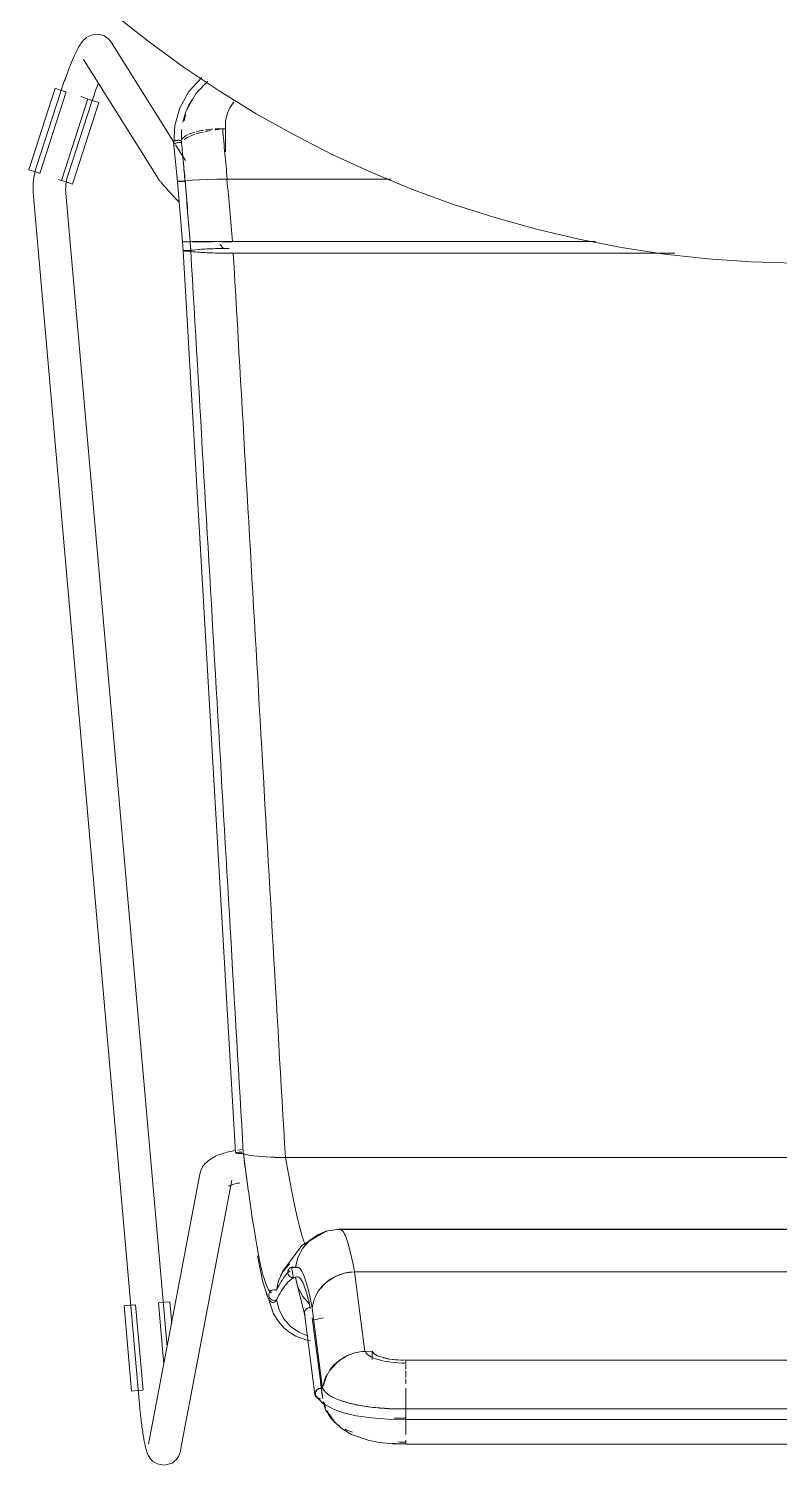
# Model space of a CAD drawing. Header units: millimetres. Extents: x 155927 to 295199, y -4084 to 97293.
# Drawn here: x 224714 to 224990, y 11464 to 11992 of the extents above; entities that cross this region are included whole.
import ezdxf

# ---------------------------------------------------------------- set-up
doc = ezdxf.new("R2010")
doc.units = ezdxf.units.MM
doc.header["$MEASUREMENT"] = 0
doc.layers.add('I-FURN', color=8, linetype='CONTINUOUS', lineweight=9)

msp = doc.modelspace()

# ---------------------------------------------------------------- linework, layer by layer
at = {"layer": 'I-FURN'}
for p, q in [((224745.23, 11997.75), (224757.77, 11987.8)), ((224735.08, 11989.09), (224734.45, 11988.57)), ((224735.99, 11989.65), (224735.08, 11989.09)), ((224737.37, 11990.17), (224735.99, 11989.65)), ((224739.35, 11990.35), (224737.37, 11990.17)), ((224741.58, 11989.76), (224739.35, 11990.35)), ((224743.31, 11988.54), (224741.58, 11989.76)), ((224731.15, 11983.5), (224730.91, 11983.01)), ((224731.38, 11983.97), (224731.15, 11983.5)), ((224731.61, 11984.43), (224731.38, 11983.97)), ((224731.84, 11984.87), (224731.61, 11984.43)), ((224732.06, 11985.29), (224731.84, 11984.87)), ((224732.29, 11985.7), (224732.06, 11985.29)), ((224732.53, 11986.1), (224732.29, 11985.7)), ((224732.77, 11986.49), (224732.53, 11986.1)), ((224733.03, 11986.88), (224732.77, 11986.49)), ((224733.31, 11987.27), (224733.03, 11986.88)), ((224733.62, 11987.67), (224733.31, 11987.27)), ((224733.99, 11988.1), (224733.62, 11987.67)), ((224734.45, 11988.57), (224733.99, 11988.1)), ((224743.31, 11988.54), (224744.2, 11987.41)), ((224767.23, 11950.65), (224744.2, 11987.41)), ((224757.77, 11987.8), (224770.69, 11978.36)), ((224728.97, 11978.45), (224728.71, 11977.81)), ((224729.22, 11979.08), (224728.97, 11978.45)), ((224729.47, 11979.69), (224729.22, 11979.08)), ((224729.71, 11980.28), (224729.47, 11979.69)), ((224729.96, 11980.86), (224729.71, 11980.28)), ((224730.2, 11981.42), (224729.96, 11980.86)), ((224730.44, 11981.97), (224730.2, 11981.42)), ((224730.68, 11982.5), (224730.44, 11981.97)), ((224730.91, 11983.01), (224730.68, 11982.5)), ((224734.03, 11981.04), (224761.34, 11937.46)), ((224770.69, 11978.36), (224783.97, 11969.45)), ((224726.93, 11973.01), (224726.68, 11972.28)), ((224727.19, 11973.72), (224726.93, 11973.01)), ((224727.44, 11974.43), (224727.19, 11973.72)), ((224727.7, 11975.13), (224727.44, 11974.43)), ((224727.95, 11975.82), (224727.7, 11975.13)), ((224728.21, 11976.49), (224727.95, 11975.82)), ((224728.46, 11977.16), (224728.21, 11976.49)), ((224728.71, 11977.81), (224728.46, 11977.16)), ((224772.84, 11969.23), (224777.58, 11974.38)), ((224775.52, 11968.65), (224779.79, 11973.12)), ((224713.83, 11940.44), (224723.52, 11970.45)), ((224725.54, 11968.89), (224716.83, 11942.08)), ((224717.87, 11939.13), (224727.56, 11969.14)), ((224723.52, 11970.45), (224725.47, 11969.81)), ((224725.47, 11969.81), (224727.44, 11969.18)), ((224725.69, 11969.35), (224725.54, 11968.89)), ((224725.94, 11970.08), (224725.69, 11969.35)), ((224726.18, 11970.82), (224725.94, 11970.08)), ((224726.43, 11971.55), (224726.18, 11970.82)), ((224726.68, 11972.28), (224726.43, 11971.55)), ((224737.75, 11967.58), (224737.52, 11966.89)), ((224737.99, 11968.26), (224737.75, 11967.58)), ((224738.22, 11968.93), (224737.99, 11968.26)), ((224738.46, 11969.59), (224738.22, 11968.93)), ((224738.69, 11970.25), (224738.46, 11969.59)), ((224738.93, 11970.9), (224738.69, 11970.25)), ((224739.16, 11971.53), (224738.93, 11970.9)), ((224739.4, 11972.16), (224739.16, 11971.53)), ((224769.45, 11963.22), (224772.84, 11969.23)), ((224772.15, 11962.82), (224775.52, 11968.65)), ((224783.97, 11969.45), (224797.61, 11961.08)), ((224735.63, 11966.53), (224725.94, 11936.53)), ((224728.24, 11938.37), (224736.96, 11965.18)), ((224729.99, 11935.22), (224739.67, 11965.23)), ((224735.53, 11966.57), (224733.05, 11967.37)), ((224735.75, 11966.5), (224737.72, 11965.86)), ((224737.06, 11965.51), (224736.96, 11965.18)), ((224737.29, 11966.2), (224737.06, 11965.51)), ((224737.52, 11966.89), (224737.29, 11966.2)), ((224737.72, 11965.86), (224739.67, 11965.23)), ((224767.57, 11956.7), (224769.45, 11963.22)), ((224797.61, 11961.08), (224811.56, 11953.26)), ((224767.29, 11949.79), (224767.57, 11956.7)), ((224785.24, 11955.57), (224786.29, 11955.57)), ((224786.23, 11956.82), (224786.23, 11947.06)), ((224811.56, 11953.26), (224825.82, 11946)), ((224767.16, 11950.68), (224768.59, 11936.19)), ((224771.51, 11943.83), (224767.84, 11949.68)), ((224716.83, 11942.08), (224716.5, 11940.98)), ((224825.82, 11946), (224840.36, 11939.32)), ((224715.78, 11939.81), (224713.83, 11940.44)), ((224715.62, 11936.51), (224715.51, 11935.37)), ((224715.77, 11937.64), (224715.62, 11936.51)), ((224715.97, 11938.76), (224715.77, 11937.64)), ((224717.75, 11939.17), (224715.78, 11939.81)), ((224716.21, 11939.88), (224715.97, 11938.76)), ((224716.5, 11940.98), (224716.21, 11939.88)), ((224725.84, 11936.56), (224724.68, 11936.94)), ((224728.03, 11935.85), (224726.06, 11936.49)), ((224727.63, 11935.77), (224727.74, 11936.42)), ((224727.74, 11936.42), (224727.88, 11937.07)), ((224727.88, 11937.07), (224728.04, 11937.71)), ((224729.99, 11935.22), (224728.03, 11935.85)), ((224728.04, 11937.71), (224728.23, 11938.34)), ((224728.23, 11938.34), (224728.24, 11938.37)), ((224761.34, 11937.46), (224761.55, 11937.13)), ((224761.55, 11937.13), (224761.74, 11936.88)), ((224761.74, 11936.88), (224761.91, 11936.65)), ((224761.91, 11936.65), (224762.08, 11936.43)), ((224762.08, 11936.43), (224762.26, 11936.2)), ((224762.26, 11936.2), (224762.45, 11935.97)), ((224762.45, 11935.97), (224762.65, 11935.73)), ((224768.59, 11936.19), (224768.66, 11936.22)), ((224768.65, 11936.22), (224768.59, 11936.19)), ((224768.59, 11936.19), (224770.41, 11913.99)), ((224768.59, 11936.19), (224768.65, 11936.17)), ((224768.65, 11936.17), (224768.59, 11936.19)), ((224768.84, 11936.24), (224768.65, 11936.22)), ((224768.65, 11936.17), (224768.84, 11936.14)), ((224768.84, 11936.14), (224768.65, 11936.17)), ((224769.14, 11936.26), (224768.84, 11936.24)), ((224768.84, 11936.14), (224769.13, 11936.12)), ((224769.13, 11936.12), (224768.84, 11936.14)), ((224768.85, 11936.24), (224769.15, 11936.26)), ((224769.13, 11936.12), (224769.51, 11936.1)), ((224769.52, 11936.1), (224769.13, 11936.12)), ((224769.52, 11936.28), (224769.14, 11936.26)), ((224769.15, 11936.26), (224769.53, 11936.28)), ((224769.51, 11936.1), (224769.96, 11936.09)), ((224769.98, 11936.29), (224769.52, 11936.28)), ((224769.97, 11936.09), (224769.52, 11936.1)), ((224769.53, 11936.28), (224769.98, 11936.29)), ((224769.96, 11936.09), (224770.45, 11936.09)), ((224770.46, 11936.09), (224769.97, 11936.09)), ((224770.47, 11936.29), (224769.98, 11936.29)), ((224769.98, 11936.29), (224770.47, 11936.29)), ((224770.97, 11936.29), (224770.47, 11936.29)), ((224770.47, 11936.29), (224770.97, 11936.29)), ((224770.95, 11936.09), (224771.42, 11936.1)), ((224771.43, 11936.1), (224770.95, 11936.09)), ((224771.44, 11936.28), (224770.97, 11936.29)), ((224770.97, 11936.29), (224771.44, 11936.28)), ((224771.44, 11936.28), (224772.32, 11936.48)), ((224772.33, 11936.48), (224771.44, 11936.28)), ((224774.06, 11936.66), (224772.33, 11936.48)), ((224772.33, 11936.48), (224774.04, 11936.65)), ((224776.54, 11936.81), (224774.06, 11936.66)), ((224774.06, 11936.66), (224776.5, 11936.8)), ((224776.54, 11936.81), (224779.57, 11936.92)), ((224779.64, 11936.92), (224776.54, 11936.81)), ((224779.64, 11936.92), (224783.08, 11936.99)), ((224783.08, 11936.99), (224779.64, 11936.92)), ((224786.94, 11937.02), (224783.17, 11937)), ((224783.17, 11936.99), (224786.82, 11937.02)), ((224786.82, 11937.02), (224847.05, 11937.02)), ((224847.05, 11937.02), (224786.94, 11937.02)), ((224840.36, 11939.32), (224855.15, 11933.23)), ((224715.45, 11934.23), (224715.43, 11933.09)), ((224715.43, 11933.09), (224715.46, 11931.95)), ((224715.51, 11935.37), (224715.45, 11934.23)), ((224715.46, 11931.95), (224715.54, 11930.81)), ((224715.54, 11930.81), (224715.54, 11930.76)), ((224715.55, 11930.76), (224754.49, 11487.43)), ((224727.43, 11933.13), (224727.44, 11933.79)), ((224727.45, 11932.47), (224727.43, 11933.13)), ((224727.44, 11933.79), (224727.48, 11934.45)), ((224727.5, 11931.81), (224727.45, 11932.47)), ((224727.48, 11934.45), (224727.54, 11935.11)), ((224764.79, 11507.3), (224727.5, 11931.81)), ((224727.54, 11935.11), (224727.63, 11935.77)), ((224762.65, 11935.73), (224762.87, 11935.48)), ((224762.87, 11935.48), (224763.1, 11935.21)), ((224763.1, 11935.21), (224763.34, 11934.93)), ((224763.34, 11934.93), (224763.6, 11934.64)), ((224763.6, 11934.64), (224763.87, 11934.33)), ((224763.87, 11934.33), (224764.16, 11934.01)), ((224764.16, 11934.01), (224764.46, 11933.67)), ((224764.46, 11933.67), (224764.78, 11933.32)), ((224764.78, 11933.32), (224765.11, 11932.96)), ((224765.11, 11932.96), (224765.45, 11932.58)), ((224765.45, 11932.58), (224765.8, 11932.19)), ((224765.8, 11932.19), (224766.17, 11931.79)), ((224766.17, 11931.79), (224766.55, 11931.37)), ((224766.55, 11931.37), (224766.94, 11930.95)), ((224766.94, 11930.95), (224767.35, 11930.51)), ((224855.15, 11933.23), (224870.18, 11927.73)), ((224767.35, 11930.51), (224767.76, 11930.07)), ((224767.76, 11930.07), (224768.18, 11929.61)), ((224768.18, 11929.61), (224768.62, 11929.15)), ((224768.62, 11929.15), (224769.06, 11928.68)), ((224870.18, 11927.73), (224885.41, 11922.84)), ((224885.41, 11922.84), (224900.82, 11918.56)), ((224900.82, 11918.56), (224916.4, 11914.9)), ((224916.4, 11914.9), (224932.11, 11911.86)), ((224770.48, 11913.99), (224770.41, 11913.99)), ((224770.41, 11913.99), (224770.48, 11913.99)), ((224770.68, 11910.63), (224770.42, 11913.99)), ((224770.49, 11913.99), (224770.42, 11913.99)), ((224770.42, 11913.99), (224770.48, 11913.99)), ((224770.67, 11913.99), (224770.96, 11914)), ((224770.96, 11914), (224770.67, 11913.99)), ((224770.76, 11910.66), (224770.69, 11910.63)), ((224770.69, 11910.63), (224789.98, 11578.72)), ((224770.69, 11910.63), (224770.76, 11910.6)), ((224770.95, 11910.69), (224770.76, 11910.66)), ((224770.76, 11910.6), (224770.94, 11910.58)), ((224770.94, 11910.58), (224771.24, 11910.55)), ((224771.24, 11910.71), (224770.95, 11910.69)), ((224770.96, 11914), (224771.35, 11914)), ((224771.34, 11914), (224770.96, 11914)), ((224771.35, 11913.98), (224770.97, 11913.98)), ((224770.97, 11913.98), (224771.35, 11913.98)), ((224771.62, 11910.73), (224771.24, 11910.71)), ((224771.24, 11910.55), (224771.62, 11910.54)), ((224771.79, 11914), (224771.34, 11914)), ((224771.35, 11914), (224771.8, 11914)), ((224771.8, 11913.98), (224771.35, 11913.98)), ((224771.35, 11913.98), (224771.8, 11913.98)), ((224772.08, 11910.74), (224771.62, 11910.73)), ((224771.62, 11910.54), (224772.07, 11910.53)), ((224772.28, 11914), (224771.79, 11914)), ((224771.8, 11914), (224772.29, 11914)), ((224772.29, 11913.98), (224771.8, 11913.98)), ((224771.8, 11913.98), (224772.29, 11913.98)), ((224772.07, 11910.53), (224772.56, 11910.52)), ((224772.57, 11910.74), (224772.08, 11910.74)), ((224772.78, 11914), (224772.28, 11914)), ((224772.29, 11914), (224772.78, 11914)), ((224772.79, 11913.98), (224772.29, 11913.98)), ((224772.29, 11913.98), (224772.79, 11913.98)), ((224772.56, 11910.52), (224773.05, 11910.52)), ((224773.06, 11910.74), (224772.57, 11910.74)), ((224772.78, 11914), (224773.25, 11914)), ((224773.25, 11914), (224772.78, 11914)), ((224773.26, 11913.98), (224772.79, 11913.98)), ((224772.79, 11913.98), (224773.26, 11913.98)), ((224773.05, 11910.52), (224773.52, 11910.53)), ((224773.53, 11910.73), (224773.06, 11910.74)), ((224773.25, 11914), (224774.14, 11914.01)), ((224774.14, 11914.01), (224773.25, 11914)), ((224773.52, 11910.53), (224774.41, 11910.32)), ((224774.43, 11910.94), (224773.53, 11910.73)), ((224774.14, 11914.01), (224775.89, 11914.03)), ((224775.89, 11914.03), (224774.14, 11914.01)), ((224774.15, 11913.97), (224775.91, 11913.95)), ((224775.91, 11913.95), (224774.16, 11913.97)), ((224774.41, 11910.32), (224776.16, 11910.13)), ((224776.18, 11911.13), (224774.43, 11910.94)), ((224775.89, 11914.03), (224778.39, 11914.04)), ((224778.39, 11914.04), (224775.89, 11914.03)), ((224778.41, 11913.94), (224775.91, 11913.95)), ((224775.91, 11913.95), (224778.4, 11913.94)), ((224776.16, 11910.13), (224778.66, 11909.97)), ((224778.68, 11911.3), (224776.18, 11911.13)), ((224778.39, 11914.04), (224781.52, 11914.05)), ((224781.52, 11914.05), (224778.39, 11914.04)), ((224778.4, 11913.94), (224781.53, 11913.93)), ((224781.53, 11913.93), (224778.41, 11913.94)), ((224778.66, 11909.97), (224781.79, 11909.84)), ((224781.8, 11911.42), (224778.68, 11911.3)), ((224785.09, 11914.05), (224781.52, 11914.05)), ((224781.53, 11914.05), (224785.09, 11914.05)), ((224781.79, 11909.84), (224785.36, 11909.76)), ((224785.35, 11911.5), (224781.8, 11911.42)), ((224784.18, 11912.91), (224785.65, 11911.38)), ((224785.09, 11914.05), (224788.88, 11914.05)), ((224788.88, 11914.05), (224785.09, 11914.05)), ((224788.87, 11913.93), (224785.09, 11913.93)), ((224785.09, 11913.93), (224788.87, 11913.93)), ((224787.6, 11911.52), (224785.35, 11911.5)), ((224785.36, 11909.76), (224789.14, 11909.74)), ((224788.88, 11914.05), (224922.52, 11914.05)), ((224922.52, 11914.05), (224788.88, 11914.05)), ((224789.14, 11909.74), (224951.74, 11909.74)), ((224951.74, 11909.74), (224789.14, 11909.74)), ((224932.11, 11911.86), (224947.92, 11909.46)), ((224947.92, 11909.46), (224963.83, 11907.69)), ((224963.83, 11907.69), (224979.78, 11906.56)), ((224979.78, 11906.56), (224995.78, 11906.06)), ((224780.42, 11576.21), (224780.96, 11576.56)), ((224780.96, 11576.56), (224781.5, 11576.89)), ((224781.5, 11576.89), (224782.03, 11577.18)), ((224782.03, 11577.18), (224782.59, 11577.45)), ((224782.59, 11577.45), (224783.15, 11577.7)), ((224783.15, 11577.7), (224783.72, 11577.94)), ((224783.72, 11577.94), (224784.3, 11578.16)), ((224784.3, 11578.16), (224784.89, 11578.36)), ((224784.89, 11578.36), (224785.49, 11578.56)), ((224785.49, 11578.56), (224786.11, 11578.74)), ((224786.11, 11578.74), (224786.74, 11578.91)), ((224786.74, 11578.91), (224787.38, 11579.07)), ((224787.38, 11579.07), (224788.04, 11579.23)), ((224788.04, 11579.23), (224788.71, 11579.37)), ((224788.71, 11579.37), (224789.39, 11579.5)), ((224789.39, 11579.5), (224790.08, 11579.63)), ((224790.04, 11578.78), (224789.98, 11578.72)), ((224789.98, 11578.72), (224790.04, 11578.78)), ((224789.98, 11578.72), (224790.05, 11578.67)), ((224790.05, 11578.67), (224789.98, 11578.72)), ((224790.23, 11578.83), (224790.04, 11578.78)), ((224790.04, 11578.78), (224790.22, 11578.83)), ((224790.05, 11578.67), (224790.25, 11578.62)), ((224790.24, 11578.62), (224790.05, 11578.67)), ((224790.22, 11578.83), (224790.51, 11578.87)), ((224790.52, 11578.87), (224790.23, 11578.83)), ((224790.54, 11578.57), (224790.24, 11578.62)), ((224790.25, 11578.62), (224790.54, 11578.58)), ((224790.51, 11578.87), (224790.89, 11578.9)), ((224790.9, 11578.9), (224790.52, 11578.87)), ((224790.54, 11578.58), (224790.93, 11578.54)), ((224790.93, 11578.54), (224790.54, 11578.57)), ((224790.79, 11579.75), (224791.5, 11579.85)), ((224790.89, 11578.9), (224791.34, 11578.93)), ((224791.35, 11578.93), (224790.9, 11578.9)), ((224790.93, 11578.54), (224791.38, 11578.52)), ((224791.38, 11578.52), (224790.93, 11578.54)), ((224791.34, 11578.93), (224791.83, 11578.94)), ((224791.84, 11578.94), (224791.35, 11578.93)), ((224791.38, 11578.52), (224791.88, 11578.51)), ((224791.87, 11578.51), (224791.38, 11578.52)), ((224791.5, 11579.85), (224792.23, 11579.95)), ((224791.83, 11578.94), (224792.33, 11578.93)), ((224792.34, 11578.93), (224791.84, 11578.94)), ((224792.37, 11578.52), (224791.87, 11578.51)), ((224791.88, 11578.51), (224792.37, 11578.52)), ((224792.37, 11578.52), (224792.85, 11578.53)), ((224792.84, 11578.53), (224792.37, 11578.52)), ((224793.75, 11578.13), (224792.84, 11578.53)), ((224792.85, 11578.53), (224793.75, 11578.13)), ((224795.48, 11577.77), (224793.75, 11578.13)), ((224793.75, 11578.13), (224795.49, 11577.77)), ((224797.96, 11577.46), (224795.49, 11577.77)), ((224795.49, 11577.77), (224797.99, 11577.45)), ((224801.04, 11577.22), (224797.99, 11577.45)), ((224797.99, 11577.45), (224801.09, 11577.22)), ((224804.56, 11577.07), (224801.09, 11577.22)), ((224801.09, 11577.22), (224804.63, 11577.06)), ((224808.32, 11577), (224804.62, 11577.06)), ((224804.63, 11577.06), (224808.39, 11577)), ((224808.39, 11577), (225191.79, 11577)), ((225191.79, 11577), (224808.39, 11577)), ((224776.79, 11570.88), (224777.04, 11571.86)), ((224777.04, 11571.86), (224777.41, 11572.76)), ((224777.41, 11572.76), (224777.85, 11573.55)), ((224777.85, 11573.55), (224778.33, 11574.24)), ((224778.33, 11574.24), (224778.84, 11574.83)), ((224778.84, 11574.83), (224779.36, 11575.35)), ((224779.36, 11575.35), (224779.89, 11575.8)), ((224779.89, 11575.8), (224780.42, 11576.21)), ((224776.79, 11570.88), (224757.97, 11471.58)), ((224769.76, 11469.35), (224788.58, 11568.64)), ((224787.36, 11566.41), (224787.38, 11566.43)), ((224787.38, 11566.43), (224787.45, 11566.47)), ((224787.45, 11566.47), (224787.54, 11566.52)), ((224787.54, 11566.52), (224787.69, 11566.59)), ((224787.69, 11566.59), (224787.89, 11566.68)), ((224787.89, 11566.68), (224788.12, 11566.77)), ((224788.12, 11566.77), (224788.39, 11566.88)), ((224788.39, 11566.88), (224788.69, 11566.98)), ((224788.69, 11566.98), (224789.03, 11567.09)), ((224789.03, 11567.09), (224789.39, 11567.2)), ((224789.39, 11567.2), (224789.79, 11567.31)), ((224789.79, 11567.31), (224790.21, 11567.41)), ((224790.21, 11567.41), (224790.66, 11567.52)), ((224790.66, 11567.52), (224791.13, 11567.62)), ((224791.13, 11567.62), (224791.62, 11567.71)), ((224823.91, 11550.03), (224820.34, 11548.67)), ((224820.34, 11548.66), (224823.91, 11550.02)), ((224828.24, 11550.65), (224823.2, 11549.86)), ((224823.91, 11550.02), (224827.7, 11550.5)), ((224827.7, 11550.5), (224823.91, 11550.03)), ((224827.7, 11550.5), (225172.49, 11550.5)), ((225172.49, 11550.5), (224827.7, 11550.5)), ((224867.15, 11550.66), (224828.24, 11550.66)), ((225171.95, 11550.66), (224867.15, 11550.66)), ((224823.05, 11549.79), (224814.4, 11544.67)), ((224817.2, 11546.5), (224814.7, 11543.62)), ((224814.7, 11543.61), (224817.21, 11546.49)), ((224820.34, 11548.67), (224817.2, 11546.5)), ((224817.21, 11546.49), (224820.34, 11548.66)), ((224823.2, 11549.86), (224820.03, 11548.49)), ((224798.09, 11540.81), (224799.99, 11531.15)), ((224814.4, 11544.67), (224807.42, 11535.14)), ((224812.94, 11540.23), (224812.05, 11536.51)), ((224814.7, 11543.62), (224812.94, 11540.23)), ((224812.95, 11540.23), (224814.7, 11543.61)), ((224807.46, 11535.06), (224805.82, 11531.74)), ((224805.83, 11531.73), (224807.48, 11535.06)), ((224807.42, 11535.14), (224806.53, 11533.39)), ((224809.87, 11537.9), (224807.46, 11535.06)), ((224807.48, 11535.06), (224809.87, 11537.9)), ((224809.21, 11534.76), (224809.28, 11535.25)), ((224809.28, 11535.25), (224809.21, 11534.76)), ((224809.28, 11534.27), (224809.21, 11534.76)), ((224809.21, 11534.76), (224809.28, 11534.27)), ((224809.28, 11535.25), (224809.47, 11535.71)), ((224809.46, 11535.71), (224809.28, 11535.25)), ((224809.47, 11533.81), (224809.28, 11534.27)), ((224809.28, 11534.27), (224809.46, 11533.81)), ((224809.76, 11536.11), (224809.46, 11535.71)), ((224809.47, 11535.71), (224809.76, 11536.11)), ((224809.76, 11536.11), (224810.14, 11536.43)), ((224810.14, 11536.43), (224809.76, 11536.11)), ((224810.14, 11536.43), (224810.6, 11536.63)), ((224810.59, 11536.63), (224810.14, 11536.43)), ((224813.12, 11536.53), (224810.24, 11536.48)), ((224810.54, 11536.61), (224811.37, 11532.72)), ((224811.08, 11536.71), (224810.59, 11536.63)), ((224810.6, 11536.63), (224811.09, 11536.71)), ((224811.58, 11536.67), (224811.08, 11536.71)), ((224811.09, 11536.71), (224811.58, 11536.67)), ((224811.58, 11536.67), (224812.05, 11536.51)), ((224812.05, 11536.51), (224811.58, 11536.67)), ((224829.97, 11534.43), (224826.42, 11533.11)), ((224833.74, 11534.9), (224829.97, 11534.43)), ((224837.6, 11505.63), (224833.74, 11534.9)), ((224833.74, 11534.9), (225166.45, 11534.9)), ((225166.45, 11534.9), (224833.74, 11534.9)), ((224799.99, 11531.15), (224803.98, 11519.43)), ((224805.82, 11531.74), (224805.04, 11528.12)), ((224805.04, 11528.12), (224805.83, 11531.73)), ((224809.46, 11533.81), (224809.76, 11533.4)), ((224809.76, 11533.41), (224809.47, 11533.81)), ((224810.14, 11533.09), (224809.76, 11533.41)), ((224809.76, 11533.4), (224810.14, 11533.09)), ((224810.6, 11532.89), (224810.14, 11533.09)), ((224810.14, 11533.09), (224810.59, 11532.89)), ((224810.59, 11532.89), (224811.08, 11532.8)), ((224811.09, 11532.81), (224810.6, 11532.89)), ((224811.08, 11532.8), (224811.58, 11532.84)), ((224811.58, 11532.85), (224811.09, 11532.81)), ((224812.05, 11533.01), (224811.58, 11532.85)), ((224811.58, 11532.84), (224812.05, 11533)), ((224812.05, 11533), (224812.94, 11529.29)), ((224812.41, 11531.16), (224812.08, 11533.02)), ((224815.38, 11519.54), (224812.41, 11531.16)), ((224812.94, 11529.29), (224814.7, 11525.9)), ((224823.31, 11531.03), (224820.82, 11528.29)), ((224826.42, 11533.11), (224823.31, 11531.03)), ((224761.6, 11523.57), (224763.58, 11500.96)), ((224761.72, 11523.58), (224763.79, 11523.76)), ((224763.79, 11523.76), (224765.83, 11523.94)), ((224766.52, 11516.04), (224765.83, 11523.94)), ((224802.27, 11526.83), (224802.22, 11526.34)), ((224802.22, 11526.34), (224802.28, 11526.82)), ((224802.29, 11525.85), (224802.22, 11526.34)), ((224802.22, 11526.34), (224802.29, 11525.85)), ((224802.46, 11527.29), (224802.27, 11526.83)), ((224802.28, 11526.82), (224802.46, 11527.28)), ((224802.49, 11525.4), (224802.29, 11525.85)), ((224802.29, 11525.85), (224802.48, 11525.4)), ((224802.46, 11527.28), (224802.75, 11527.69)), ((224802.75, 11527.69), (224802.46, 11527.29)), ((224802.48, 11525.4), (224802.79, 11525)), ((224802.79, 11525.01), (224802.49, 11525.4)), ((224803.13, 11528.01), (224802.75, 11527.69)), ((224802.75, 11527.69), (224803.13, 11528)), ((224803.18, 11524.7), (224802.79, 11525.01)), ((224802.79, 11525), (224803.17, 11524.7)), ((224803.13, 11528), (224803.58, 11528.21)), ((224803.58, 11528.21), (224803.13, 11528.01)), ((224803.17, 11524.7), (224803.63, 11524.5)), ((224803.63, 11524.51), (224803.18, 11524.7)), ((224803.58, 11528.21), (224804.07, 11528.3)), ((224804.07, 11528.3), (224803.58, 11528.21)), ((224804.12, 11524.43), (224803.63, 11524.51)), ((224803.63, 11524.5), (224804.12, 11524.43)), ((224804.07, 11528.3), (224804.57, 11528.27)), ((224804.57, 11528.27), (224804.07, 11528.3)), ((224804.62, 11524.47), (224804.12, 11524.43)), ((224804.12, 11524.43), (224804.62, 11524.47)), ((224804.57, 11528.27), (224805.04, 11528.12)), ((224805.04, 11528.12), (224804.57, 11528.27)), ((224805.09, 11524.64), (224804.62, 11524.47)), ((224804.62, 11524.47), (224805.09, 11524.64)), ((224805.09, 11524.64), (224806, 11521.01)), ((224814.7, 11525.9), (224817.2, 11523.02)), ((224748.92, 11522.45), (224750.96, 11522.63)), ((224751.68, 11491.04), (224748.92, 11522.45)), ((224750.96, 11522.63), (224753.03, 11522.81)), ((224755.91, 11491.41), (224753.15, 11522.82)), ((224803.98, 11519.43), (224805.79, 11516.61)), ((224806, 11521.01), (224807.74, 11517.69)), ((224815.41, 11520.32), (224815.35, 11519.85)), ((224815.35, 11519.85), (224815.41, 11519.39)), ((224815.36, 11519.62), (224819.22, 11489.84)), ((224815.6, 11520.76), (224815.41, 11520.32)), ((224815.41, 11519.39), (224815.6, 11518.94)), ((224815.9, 11521.15), (224815.6, 11520.76)), ((224816.28, 11521.45), (224815.9, 11521.15)), ((224816.73, 11521.64), (224816.28, 11521.45)), ((224817.22, 11521.72), (224816.73, 11521.64)), ((224817.72, 11521.68), (224817.22, 11521.72)), ((224822.03, 11491.83), (224818.19, 11521.53)), ((224805.79, 11516.61), (224807.79, 11514.36)), ((224807.74, 11517.69), (224810.22, 11514.86)), ((224807.79, 11514.36), (224809.95, 11512.58)), ((224810.22, 11514.86), (224813.3, 11512.69)), ((224818.21, 11517.98), (224822.06, 11488.29)), ((224818.34, 11517.2), (224822.4, 11518)), ((224809.95, 11512.58), (224812.22, 11511.24)), ((224812.22, 11511.24), (224815.82, 11509.95)), ((224813.3, 11512.69), (224816.81, 11511.28)), ((224815.82, 11509.95), (224817.6, 11509.72)), ((224840.31, 11505.69), (224837.6, 11505.63)), ((224840.31, 11505.69), (224840.31, 11502.69)), ((224840.95, 11504.83), (224840.31, 11505.69)), ((224842.3, 11504.05), (224840.95, 11504.83)), ((224844.29, 11503.37), (224842.3, 11504.05)), ((224846.78, 11502.86), (224844.29, 11503.37)), ((224849.63, 11502.55), (224846.78, 11502.86)), ((224852.67, 11502.44), (224849.63, 11502.55)), ((225147.52, 11502.44), (224852.67, 11502.44)), ((224852.67, 11502.38), (225147.52, 11502.38)), ((224852.67, 11499.11), (224852.67, 11500.85)), ((224852.67, 11496.06), (224852.67, 11498.53)), ((224821.9, 11489.48), (224821.28, 11494.25)), ((224852.67, 11493.7), (224852.67, 11495.54)), ((224852.67, 11488.51), (224852.67, 11492.07)), ((224753.72, 11491.22), (224751.68, 11491.04)), ((224755.79, 11491.4), (224753.72, 11491.22)), ((224754.51, 11487.28), (224754.49, 11487.43)), ((224754.57, 11486.52), (224754.51, 11487.28)), ((224822.12, 11486.44), (224819.57, 11489.35)), ((224828, 11487.8), (224831.43, 11486.71)), ((224831.43, 11486.71), (224835.87, 11485.74)), ((224852.67, 11488.32), (224852.67, 11484.51)), ((224852.67, 11484.51), (224852.67, 11488.32)), ((224754.64, 11485.77), (224754.57, 11486.52)), ((224754.72, 11485.03), (224754.64, 11485.77)), ((224754.79, 11484.28), (224754.72, 11485.03)), ((224754.87, 11483.54), (224754.79, 11484.28)), ((224754.94, 11482.81), (224754.87, 11483.54)), ((224755.02, 11482.08), (224754.94, 11482.81)), ((224755.11, 11481.36), (224755.02, 11482.08)), ((224755.19, 11480.66), (224755.11, 11481.36)), ((224826.24, 11484.26), (224822.12, 11486.44)), ((224823.7, 11483.65), (224823.6, 11483.85)), ((224826.38, 11479.76), (224823.7, 11483.65)), ((224829.69, 11483.1), (224826.24, 11484.26)), ((224834.38, 11482), (224829.69, 11483.1)), ((224840.01, 11481.16), (224834.38, 11482)), ((224835.87, 11485.74), (224839.88, 11485.15)), ((224839.88, 11485.15), (224846.44, 11484.61)), ((224846.44, 11484.61), (224852.67, 11484.54)), ((225147.52, 11484.54), (224852.67, 11484.54)), ((224852.67, 11480.58), (224852.67, 11484.53)), ((224852.67, 11484.53), (224852.67, 11484.43)), ((224852.67, 11484.43), (224852.67, 11484.2)), ((224852.67, 11484.2), (224852.67, 11483.87)), ((224852.67, 11483.87), (224852.67, 11483.45)), ((224852.67, 11483.45), (224852.67, 11482.98)), ((224852.67, 11482.98), (224852.67, 11482.48)), ((224852.67, 11482.48), (224852.67, 11481.99)), ((224852.67, 11481.99), (224852.67, 11481.54)), ((224852.67, 11481.54), (224852.67, 11481.15)), ((224755.27, 11479.96), (224755.19, 11480.66)), ((224755.36, 11479.27), (224755.27, 11479.96)), ((224755.45, 11478.59), (224755.36, 11479.27)), ((224755.53, 11477.93), (224755.45, 11478.59)), ((224755.62, 11477.28), (224755.53, 11477.93)), ((224755.71, 11476.65), (224755.62, 11477.28)), ((224755.8, 11476.03), (224755.71, 11476.65)), ((224755.89, 11475.42), (224755.8, 11476.03)), ((224828.85, 11477.46), (224826.38, 11479.76)), ((224832.73, 11475.07), (224828.85, 11477.46)), ((224846.13, 11480.67), (224840.01, 11481.16)), ((224852.67, 11480.57), (224846.13, 11480.67)), ((224852.67, 11481.15), (224852.67, 11480.84)), ((224852.67, 11480.84), (224852.67, 11480.64)), ((224852.67, 11480.82), (224852.67, 11477.79)), ((224852.67, 11477.8), (224852.67, 11480.82)), ((224852.67, 11480.64), (224852.67, 11480.57)), ((224852.67, 11480.57), (225147.52, 11480.57)), ((224852.67, 11475.06), (224852.67, 11477.64)), ((224755.99, 11474.84), (224755.89, 11475.42)), ((224756.08, 11474.27), (224755.99, 11474.84)), ((224756.17, 11473.72), (224756.08, 11474.27)), ((224756.26, 11473.19), (224756.17, 11473.72)), ((224756.36, 11472.67), (224756.26, 11473.19)), ((224756.45, 11472.18), (224756.36, 11472.67)), ((224756.55, 11471.7), (224756.45, 11472.18)), ((224756.65, 11471.24), (224756.55, 11471.7)), ((224756.74, 11470.8), (224756.65, 11471.24)), ((224756.84, 11470.37), (224756.74, 11470.8)), ((224838.78, 11472.95), (224832.73, 11475.07)), ((224842.82, 11472.16), (224838.78, 11472.95)), ((224847.64, 11471.65), (224842.82, 11472.16)), ((224852.67, 11471.54), (224847.64, 11471.65)), ((224852.67, 11471.55), (224852.67, 11473.03)), ((224852.67, 11471.71), (224852.67, 11471.54)), ((224852.67, 11471.54), (225147.52, 11471.54)), ((224756.95, 11469.95), (224756.84, 11470.37)), ((224757.06, 11469.55), (224756.95, 11469.95)), ((224757.17, 11469.16), (224757.06, 11469.55)), ((224757.3, 11468.76), (224757.17, 11469.16)), ((224757.44, 11468.36), (224757.3, 11468.76)), ((224757.61, 11467.93), (224757.44, 11468.36)), ((224757.82, 11467.45), (224757.61, 11467.93)), ((224758.13, 11466.89), (224757.82, 11467.45)), ((224758.6, 11466.19), (224758.13, 11466.89)), ((224759.46, 11465.28), (224758.6, 11466.19)), ((224766.62, 11464.59), (224768.2, 11465.91)), ((224768.2, 11465.91), (224768.95, 11467)), ((224768.95, 11467), (224769.33, 11467.8)), ((224769.33, 11467.8), (224769.54, 11468.42)), ((224769.54, 11468.42), (224769.67, 11468.93)), ((224769.67, 11468.93), (224769.76, 11469.35)), ((224761.11, 11464.24), (224759.46, 11465.28)), ((224763.87, 11463.76), (224761.11, 11464.24)), ((224766.62, 11464.59), (224763.87, 11463.76))]:
    msp.add_line(p, q, dxfattribs=at)
for centre, major_axis, ratio, start_param, end_param in [((224833.87, 11519.84), (-15.78, 0), 0.955139, 4.720632, 5.68731), ((224833.87, 11519.84), (-15.78, 0), 0.955139, 5.929149, 6.170649), ((224833.87, 11519.84), (-15.78, 0), 0.955139, 5.687432, 5.928979), ((224817.31, 11519.85), (-1.96, 0), 0.955139, 4.501447, 6.790779), ((224852.67, 11487.29), (0, -15.75), 0.000004, 3.431839, 3.614078), ((224852.67, 11475.81), (-12.4, 0), 0.287441, 1.332781, 1.570796)]:
    msp.add_ellipse(centre, major_axis=major_axis, ratio=ratio, start_param=start_param, end_param=end_param, dxfattribs=at)
for points, knots in [([(224770.6, 11957.92), (224771.04, 11960), (224772.02, 11962.96), (224773.58, 11965.63), (224774.11, 11966.43)], [-0.8210019, -0.8210019, -0.8210019, -0.8210019, -0.6666667, -0.5975811, -0.5975811, -0.5975811, -0.5975811]), ([(224786.29, 11955.57), (224786.07, 11957.96), (224786.7, 11961.56), (224788.63, 11964.56), (224789.39, 11965.46)], [0, 0, 0, 0, 0.3333333, 0.5, 0.5, 0.5, 0.5]), ([(224767.21, 11950.83), (224767.23, 11950.85), (224767.28, 11950.9), (224767.38, 11950.98), (224767.57, 11951.08), (224767.9, 11951.18), (224768.29, 11951.25), (224768.65, 11951.29), (224769.02, 11951.31), (224769.47, 11951.3), (224769.82, 11951.26), (224770, 11951.24)], [0.5555556, 0.5555556, 0.5555556, 0.5555556, 0.5833333, 0.6180556, 0.6527778, 0.7222222, 0.7916667, 0.8263889, 0.8611111, 0.9305556, 1, 1, 1, 1]), ([(224770.1, 11950.51), (224769.88, 11950.52), (224769.39, 11950.51), (224768.64, 11950.42), (224767.97, 11950.27), (224767.54, 11950.1), (224767.39, 11949.98), (224767.35, 11949.93)], [-1, -1, -1, -1, -0.90625, -0.8125, -0.71875, -0.625, -0.5625, -0.5625, -0.5625, -0.5625]), ([(224770.68, 11910.63), (224770.69, 11910.65), (224770.83, 11910.68), (224771.22, 11910.71), (224771.61, 11910.73), (224772.07, 11910.74), (224772.56, 11910.74), (224773.07, 11910.74), (224773.38, 11910.74), (224773.53, 11910.73)], [-0.5, -0.5, -0.5, -0.5, -0.375, -0.3125, -0.25, -0.1875, -0.125, -0.0625, 0, 0, 0, 0]), ([(224773.52, 11910.53), (224773.3, 11910.53), (224772.81, 11910.52), (224772.18, 11910.52), (224771.71, 11910.53), (224771.3, 11910.55), (224770.85, 11910.58), (224770.69, 11910.61), (224770.68, 11910.63)], [-1, -1, -1, -1, -0.90625, -0.8125, -0.765625, -0.71875, -0.625, -0.501507, -0.501507, -0.501507, -0.501507]), ([(224789.14, 11909.74), (224787.87, 11909.74), (224785.32, 11909.76), (224781.72, 11909.83), (224778.55, 11909.96), (224775.19, 11910.18), (224773.8, 11910.39), (224773.52, 11910.53)], [-1, -1, -1, -1, -0.833333, -0.666667, -0.5, -0.333333, 0, 0, 0, 0]), ([(224773.53, 11910.73), (224773.82, 11910.87), (224775.21, 11911.08), (224778.57, 11911.3), (224781.72, 11911.43), (224784.83, 11911.5), (224786.84, 11911.52), (224787.6, 11911.52)], [-1, -1, -1, -1, -0.6666667, -0.5, -0.3333333, -0.1666667, -0.0664381, -0.0664381, -0.0664381, -0.0664381]), ([(224792.85, 11578.53), (224793.86, 11570.98), (224795.89, 11555.77), (224798.94, 11537.33), (224801.38, 11529.03), (224802.81, 11527.43), (224803.21, 11527.24)], [0, 0, 0, 0, 0.25, 0.5, 0.75, 0.8499412, 0.8499412, 0.8499412, 0.8499412]), ([(224815.69, 11544.73), (224815.21, 11545.88), (224813.75, 11550.12), (224811.31, 11560.84), (224809.37, 11571.62), (224808.39, 11577)], [0.375, 0.375, 0.375, 0.375, 0.5, 0.75, 1, 1, 1, 1]), ([(224833.74, 11534.9), (224832.73, 11540.63), (224830.9, 11548.27), (224829.07, 11550.66), (224828.24, 11550.65)], [0, 0, 0, 0, 0.5, 0.9107154, 0.9107154, 0.9107154, 0.9107154]), ([(224805.04, 11528.12), (224806.21, 11530.53), (224807.84, 11533.19), (224809.46, 11534.86), (224809.92, 11535.25)], [0, 0, 0, 0, 0.5, 0.696307, 0.696307, 0.696307, 0.696307]), ([(224805.09, 11524.64), (224806.25, 11527.04), (224808.35, 11530.47), (224810.44, 11532.25), (224811.37, 11532.72)], [0, 0, 0, 0, 0.5, 0.9025379, 0.9025379, 0.9025379, 0.9025379]), ([(224812.05, 11533.01), (224813.07, 11533.55), (224814.89, 11531.82), (224816.71, 11525.34), (224817.5, 11521.62)], [0, 0, 0, 0, 0.5, 0.8877852, 0.8877852, 0.8877852, 0.8877852]), ([(224801.24, 11527.06), (224801.5, 11526.34), (224802.79, 11523.31), (224804.07, 11523.08), (224805.09, 11524.64)], [0.6866019, 0.6866019, 0.6866019, 0.6866019, 0.75, 1, 1, 1, 1]), ([(224824.96, 11498.83), (224826.38, 11500.83), (224829.29, 11503.29), (224832.82, 11504.83), (224834.07, 11505.08)], [-0.6600213, -0.6600213, -0.6600213, -0.6600213, -0.3333333, -0.1666667, -0.1666667, -0.1666667, -0.1666667]), ([(224822.03, 11491.83), (224821.89, 11491.89), (224821.68, 11491.96), (224821.4, 11492), (224821.11, 11492.01), (224820.82, 11491.97), (224820.52, 11491.89), (224820.26, 11491.78), (224819.94, 11491.58), (224819.62, 11491.28), (224819.39, 11490.91), (224819.25, 11490.55), (224819.2, 11490.24), (224819.2, 11489.97), (224819.23, 11489.7), (224819.31, 11489.46), (224819.42, 11489.21), (224819.61, 11488.91), (224819.94, 11488.6), (224820.33, 11488.38), (224820.69, 11488.28), (224820.95, 11488.24), (224821.11, 11488.24), (224821.18, 11488.24)], [0, 0, 0, 0, 0.0555556, 0.0833333, 0.1111111, 0.1666667, 0.1944444, 0.2222222, 0.2777778, 0.3333333, 0.3888889, 0.4444444, 0.4791667, 0.5138889, 0.5486111, 0.5833333, 0.6180556, 0.6527778, 0.7222222, 0.7916667, 0.8263889, 0.8611111, 0.8888889, 0.8888889, 0.8888889, 0.8888889]), ([(224821.27, 11488.26), (224821.11, 11488.26), (224820.82, 11488.3), (224820.43, 11488.44), (224820.02, 11488.7), (224819.57, 11489.22), (224819.31, 11490.08), (224819.54, 11490.88), (224819.94, 11491.41), (224820.32, 11491.72), (224820.63, 11491.87), (224820.79, 11491.92)], [-0.875, -0.875, -0.875, -0.875, -0.8125, -0.765625, -0.71875, -0.625, -0.5, -0.375, -0.3125, -0.25, -0.1875, -0.1875, -0.1875, -0.1875]), ([(224822.25, 11487.17), (224822.41, 11486.4), (224822.97, 11484.5), (224824.53, 11481.64), (224826.54, 11479.45), (224827.92, 11478.45), (224828.32, 11478.18)], [0.0592823, 0.0592823, 0.0592823, 0.0592823, 0.1666667, 0.3333333, 0.5, 0.565028, 0.565028, 0.565028, 0.565028])]:
    msp.add_open_spline(points, degree=3, knots=knots, dxfattribs=at)
for points in [[(224771.67, 11960.64), (224771.4, 11959.93), (224771.22, 11959.2), (224771.09, 11958.47)], [(224786.28, 11955.57), (224786.24, 11956.08), (224786.22, 11956.59), (224786.23, 11957.1)], [(224770, 11951.24), (224770.15, 11951.63), (224770.71, 11952.38), (224771.85, 11953.08), (224772.55, 11953.41)], [(224770.03, 11952.77), (224770.04, 11953.6), (224770.09, 11954.42), (224770.17, 11955.24)], [(224770.15, 11954.02), (224770.09, 11953.37), (224770.08, 11952.72), (224770.09, 11952.06)], [(224772.58, 11952.55), (224771.95, 11952.24), (224771.55, 11951.92), (224771.22, 11951.6)], [(224775.01, 11953.51), (224774.2, 11953.25), (224773.39, 11952.96), (224772.83, 11952.67)], [(224773, 11953.61), (224773.59, 11953.85), (224774.25, 11954.09), (224774.98, 11954.29)], [(224778.05, 11954.36), (224777.13, 11954.14), (224776.18, 11953.91), (224775.33, 11953.67)], [(224775.65, 11954.47), (224776.39, 11954.66), (224777.2, 11954.82), (224778.03, 11954.97)], [(224780.71, 11954.89), (224780.02, 11954.77), (224779.37, 11954.64), (224778.71, 11954.51)], [(224778.88, 11955.11), (224779.73, 11955.23), (224780.6, 11955.34), (224781.52, 11955.41)], [(224783.83, 11955.34), (224783.35, 11955.28), (224782.88, 11955.22), (224782.41, 11955.15)], [(224782.44, 11955.47), (224783.35, 11955.53), (224784.28, 11955.57), (224785.24, 11955.57)], [(224785.24, 11955.57), (224785.5, 11952.55), (224786.04, 11946.4), (224786.63, 11940.16), (224786.94, 11937.02)], [(224770, 11951.24), (224770.24, 11948.8), (224770.72, 11943.84), (224771.2, 11938.81), (224771.44, 11936.28)], [(224770.72, 11943.18), (224770.95, 11940.84), (224771.19, 11938.47), (224771.42, 11936.1)], [(224772.33, 11925.15), (224772.03, 11928.8), (224771.73, 11932.45), (224771.43, 11936.1)], [(224773.25, 11914), (224772.95, 11917.72), (224772.35, 11925.15), (224771.74, 11932.58), (224771.44, 11936.28)], [(224787.85, 11925.55), (224787.5, 11929.37), (224787.16, 11933.2), (224786.82, 11937.02)], [(224788.88, 11914.05), (224788.54, 11917.89), (224788.19, 11921.72), (224787.85, 11925.55)], [(224772.74, 11920.31), (224772.7, 11920.72), (224772.67, 11921.13), (224772.63, 11921.54)], [(224773.25, 11914), (224773.3, 11913.42), (224773.39, 11912.26), (224773.48, 11911.11), (224773.52, 11910.53)], [(224773.26, 11913.98), (224773.31, 11913.44), (224773.4, 11912.36), (224773.49, 11911.27), (224773.53, 11910.73)], [(224792.84, 11578.53), (224789.62, 11633.77), (224783.18, 11744.36), (224776.74, 11855.13), (224773.52, 11910.53)], [(224798.73, 11743.25), (224795.53, 11798.71), (224792.34, 11854.21), (224789.14, 11909.74)], [(224808.32, 11577), (224805.12, 11632.36), (224801.92, 11687.78), (224798.73, 11743.25)], [(224792.86, 11578.52), (224793.25, 11575.46), (224793.63, 11572.37), (224794.02, 11569.32)], [(224828.24, 11550.65), (224828.06, 11550.65), (224827.88, 11550.6), (224827.7, 11550.5)], [(224812.05, 11536.51), (224813.08, 11537.06), (224815.12, 11535.09), (224817.17, 11527.03), (224818.19, 11521.53)], [(224837.6, 11505.63), (224836.31, 11505.59), (224833.8, 11505.23), (224830.2, 11503.81), (224827.06, 11501.62), (224824.53, 11498.78), (224822.76, 11495.44), (224822.18, 11493.07), (224822.03, 11491.83)], [(224852.67, 11501.31), (224848.88, 11501.37), (224841.48, 11502.34), (224838.1, 11504.5), (224837.85, 11505.62)], [(224844.29, 11503.33), (224846.34, 11502.78), (224849.06, 11502.49), (224851.83, 11502.4)], [(224822.5, 11493.34), (224822.81, 11494.73), (224823.31, 11496.1), (224824.01, 11497.35)], [(224821.27, 11492.01), (224821.44, 11492.02), (224821.61, 11492.02), (224821.77, 11491.98)], [(224852.67, 11484.51), (224850.32, 11484.46), (224845.67, 11484.54), (224838.81, 11485.17), (224832.67, 11486.28), (224827.6, 11487.81), (224823.9, 11489.7), (224822.59, 11491.11), (224822.24, 11491.84)], [(224823.12, 11484.95), (224822.88, 11485.57), (224822.72, 11486.23), (224822.58, 11486.88)], [(224830.28, 11477.02), (224831.17, 11476.59), (224832.09, 11476.18), (224833.06, 11475.95)], [(224852.67, 11481.11), (224851.24, 11481.08), (224849.82, 11481.09), (224848.4, 11481.12)], [(224852.67, 11471.63), (224850.95, 11471.62), (224849.28, 11471.7), (224847.7, 11471.85)]]:
    msp.add_open_spline(points, degree=3, dxfattribs=at)

doc.saveas('drawing.dxf')
